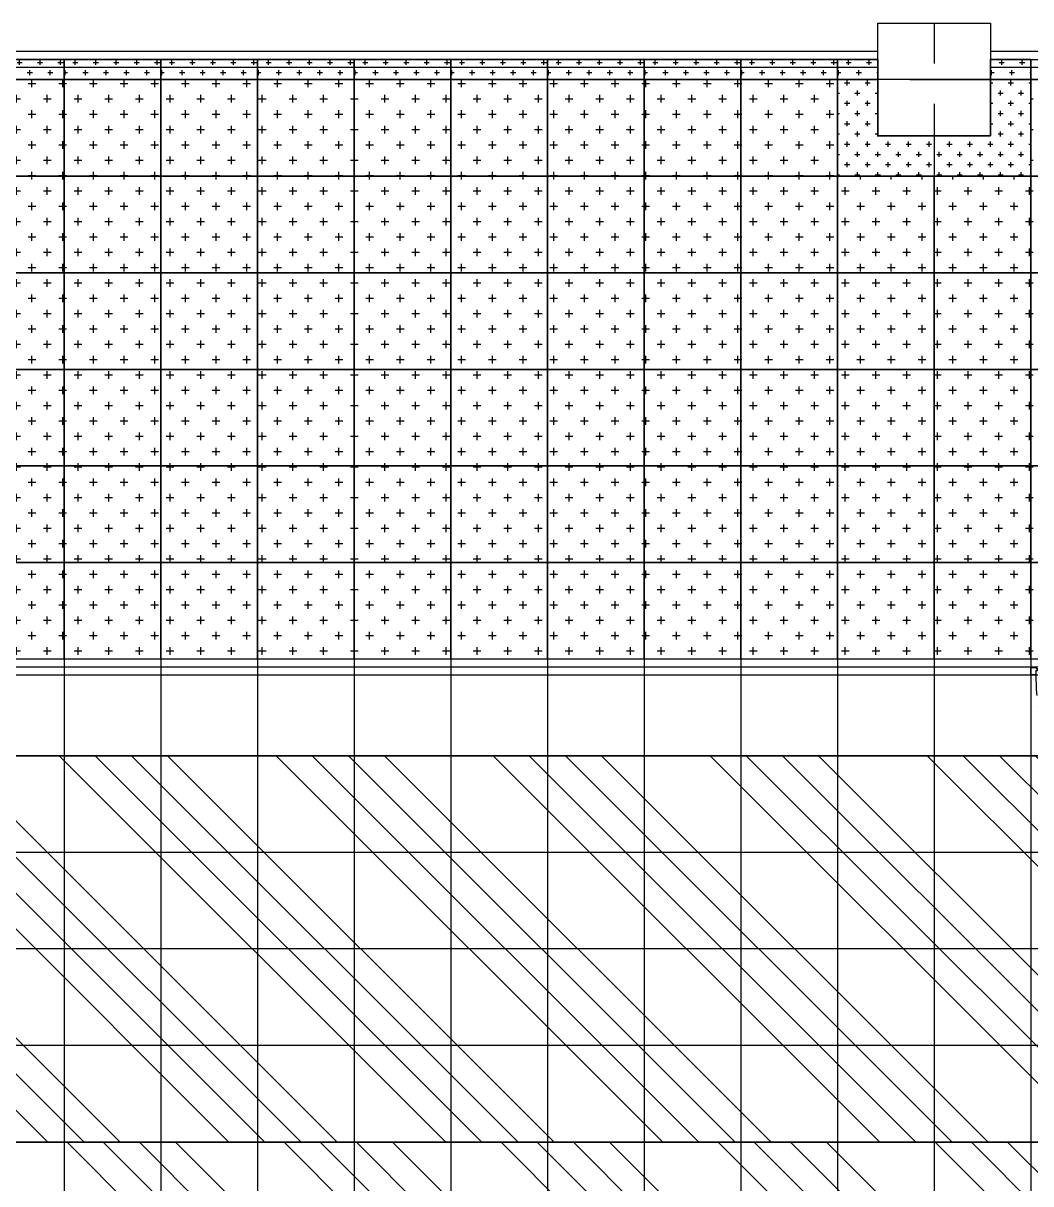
# Model space of a CAD drawing. Header units: millimetres. Extents: x -960 to 41501, y -1010 to 11880.
# Drawn here: x 13355 to 13980, y 8314 to 9035 of the extents above; entities that cross this region are included whole.
import ezdxf
from ezdxf.enums import TextEntityAlignment as Align

# ---------------------------------------------------------------- set-up
doc = ezdxf.new("R2010")
doc.units = ezdxf.units.MM
doc.header["$LTSCALE"] = 100
doc.linetypes.add('188K-SM-03-F10-ARCH-PA-Y2257103$0$AP5A-SM-03-F20-ARCH-PA-Y2230801+Y2230803$0$ALL-PA-TXT-Y2221201$0$DASHED', pattern=[19.05, 12.7, -6.35])
doc.linetypes.add('X-S-FAB-L10$0$COL-CEN-LIN', pattern=[3.25, 2.5, -0.25, 0.25, -0.25])
for name, color, linetype in [('0-XREF', 7, 'Continuous'), ('188K-SM-03-F10-ARCH-PA-Y2257103$0$K-Door', 53, 'Continuous'), ('188K-SM-03-F10-ARCH-PA-Y2257103$0$K-P1S-4.2-單抗', 53, 'Continuous'), ('188K-SM-03-F10-ARCH-PA-Y2257103$0$K-岩棉 2hr 7.5-非抗', 53, 'Continuous'), ('188K-SM-03-F10-ARCH-RF-Y2257103$0$K-RF-0.55', 191, 'Continuous'), ('188K-SM-03-F10-ARCH-RF-Y2257103$0$K-RF-0.55-AREA', 6, 'Continuous'), ('188K-SM-03-F10-ARCH-RF-Y2257103$0$K-RF-動線-1500', 5, 'Continuous'), ('188K-SM-03-F10-ARCH-RF-Y2257103$0$K-RF-動線-1500-預降', 14, 'Continuous'), ('188K-SM-03-F10-ARCH-RF-Y2257103$0$K-格柵-不定尺', 80, 'Continuous'), ('188K-SM-03-F10-ARCH-RF-Y2257103$0$K-格柵-整', 30, 'Continuous'), ('X-S-FAB-L10$0$0-DIM-TXT', 8, 'Continuous'), ('X-S-FAB-L10$0$BLOCK', 8, 'Continuous'), ('X-S-FAB-L10$0$CCL', 8, 'X-S-FAB-L10$0$COL-CEN-LIN'), ('X-S-FAB-L10$0$COL-S', 8, 'Continuous')]:
    doc.layers.add(name, color=color, linetype=linetype)
doc.styles.add('188K-SM-03-F10-ARCH-PA-Y2257103$0$AP5A-SM-03-F20-ARCH-PA-Y2230801+Y2230803$0$ALL-PA-TXT-Y2221201$0$Standard', font='txt.shx', dxfattribs={"bigfont": 'chineset.shx'})
doc.styles.add('X-S-FAB-L10$0$CHINA', font='simplex.shx', dxfattribs={"width": 0.75, "bigfont": 'chineset.shx'})
doc.styles.add('X-S-FAB-L10$0$Standard', font='', dxfattribs={"width": 0.8})
doc.styles.add('X-S-FAB-L10$0$TG_NOTE_TEXT', font='simplex.shx', dxfattribs={"width": 0.75, "bigfont": 'chineset.shx'})
doc.styles.get('X-S-FAB-L10$0$Standard').set_extended_font_data('Microsoft JhengHei')
pattern_1 = [(0, (11280, 2e-11), (6.35, 6.35), [3.175, -9.525]), (90, (11281.5875, -1.5875), (-6.35, 6.35), [3.175, -9.525])]

# ---------------------------------------------------------------- blocks, each defined once
blk = doc.blocks.new('X-S-FAB-L10$0$FAB2-L05')
at = {"layer": 'X-S-FAB-L10$0$CCL'}
for p, q in [((-12240, 11005), (-12240, 0)), ((-26880, 9720), (1210, 9720))]:
    blk.add_line(p, q, dxfattribs=at)
at = {"layer": 'X-S-FAB-L10$0$COL-S'}
blk.add_lwpolyline([(-12275, 9755), (-12205, 9755), (-12205, 9685), (-12275, 9685)], close=True, dxfattribs=at)
blk = doc.blocks.new('X-S-FAB-L10')
at = {"layer": 'X-S-FAB-L10$0$COL-S'}
for p, q in [((13885, 9035), (13955, 9035)), ((13885, 8965), (13885, 9035)), ((13955, 9035), (13955, 8965)), ((13955, 8965), (13885, 8965))]:
    blk.add_line(p, q, dxfattribs=at)
at = {"layer": 'X-S-FAB-L10$0$BLOCK'}
blk.add_blockref('X-S-FAB-L10$0$FAB2-L05', (26160, -720), dxfattribs=at)
at = {"style": 'X-S-FAB-L10$0$TG_NOTE_TEXT', "width": 0.5, "flags": 1}
for p in [(7463.3, 9020), (18268.25, 8649), (11197.77, 4800.17), (16485.8, 4800.17), (25420.27, 2635), (13360, 320, 0), (7463.3, -33.33)]:
    blk.add_attdef('WH', text='', height=20, dxfattribs=at).set_placement(p, align=Align.BOTTOM_LEFT)
at = {"width": 0.5}
for style, p in [('X-S-FAB-L10$0$TG_NOTE_TEXT', (7585, 9020)), ('X-S-FAB-L10$0$TG_NOTE_TEXT', (18389.95, 8649)), ('X-S-FAB-L10$0$TG_NOTE_TEXT', (11117.5, 4813.5)), ('X-S-FAB-L10$0$TG_NOTE_TEXT', (16607.5, 4813.5)), ('X-S-FAB-L10$0$TG_NOTE_TEXT', (25350, 2635)), ('X-S-FAB-L10$0$Standard', (13129.37, 325, 0)), ('X-S-FAB-L10$0$TG_NOTE_TEXT', (7585, -20))]:
    blk.add_attdef('DESC', text='', height=10, dxfattribs=dict(at, style=style)).set_placement(p, align=Align.BOTTOM_LEFT)
for tag, style, p in [('TYPE', 'X-S-FAB-L10$0$TG_NOTE_TEXT', (7619.29, 9020)), ('NO', 'X-S-FAB-L10$0$TG_NOTE_TEXT', (7650.1, 9020)), ('TYPE', 'X-S-FAB-L10$0$TG_NOTE_TEXT', (18424.24, 8649)), ('NO', 'X-S-FAB-L10$0$TG_NOTE_TEXT', (18455.05, 8649)), ('NO', 'X-S-FAB-L10$0$TG_NOTE_TEXT', (11088.6, 4813.5)), ('TYPE', 'X-S-FAB-L10$0$TG_NOTE_TEXT', (11151.79, 4813.5)), ('TYPE', 'X-S-FAB-L10$0$TG_NOTE_TEXT', (16641.79, 4813.5)), ('NO', 'X-S-FAB-L10$0$TG_NOTE_TEXT', (16672.6, 4813.5)), ('NO', 'X-S-FAB-L10$0$TG_NOTE_TEXT', (25313, 2635)), ('TYPE', 'X-S-FAB-L10$0$TG_NOTE_TEXT', (25350, 2635)), ('NO', 'X-S-FAB-L10$0$Standard', (13100, 320, 0)), ('TYPE', 'X-S-FAB-L10$0$Standard', (13129.37, 320, 0)), ('TYPE', 'X-S-FAB-L10$0$TG_NOTE_TEXT', (7619.29, -20)), ('NO', 'X-S-FAB-L10$0$TG_NOTE_TEXT', (7650.1, -20))]:
    blk.add_attdef(tag, text='', height=10, dxfattribs=dict(at, style=style)).set_placement(p, align=Align.BOTTOM_RIGHT)
for rotation, style, p in [(180, 'X-S-FAB-L10$0$Standard', (317.62, 7480)), (180, 'X-S-FAB-L10$0$Standard', (1217.62, 7480)), (90, 'X-S-FAB-L10$0$TG_NOTE_TEXT', (24310, 3647.5)), (270, 'X-S-FAB-L10$0$TG_NOTE_TEXT', (17080, 1605))]:
    blk.add_attdef('DESC', text='', height=10, rotation=rotation, dxfattribs=dict(at, style=style)).set_placement(p, align=Align.BOTTOM_LEFT)
for tag, rotation, style, p in [('TYPE', 180, 'X-S-FAB-L10$0$Standard', (317.62, 7480)), ('NO', 180, 'X-S-FAB-L10$0$Standard', (347, 7480)), ('TYPE', 180, 'X-S-FAB-L10$0$Standard', (1217.62, 7480)), ('NO', 180, 'X-S-FAB-L10$0$Standard', (1247, 7480)), ('TYPE', 90, 'X-S-FAB-L10$0$TG_NOTE_TEXT', (24310, 3647.5)), ('NO', 90, 'X-S-FAB-L10$0$TG_NOTE_TEXT', (24310, 3610.5)), ('TYPE', 270, 'X-S-FAB-L10$0$TG_NOTE_TEXT', (17080, 1605)), ('NO', 270, 'X-S-FAB-L10$0$TG_NOTE_TEXT', (17080, 1573))]:
    blk.add_attdef(tag, text='', height=10, rotation=rotation, dxfattribs=dict(at, style=style)).set_placement(p, align=Align.BOTTOM_RIGHT)
at = {"style": 'X-S-FAB-L10$0$TG_NOTE_TEXT', "width": 0.5, "flags": 1}
for rotation, p in [(180, (43, 7480)), (180, (943, 7480)), (90, (24310, 3717.77)), (270, (17080, 1711.7))]:
    blk.add_attdef('WH', text='', height=20, rotation=rotation, dxfattribs=at).set_placement(p, align=Align.BOTTOM_LEFT)
at = {"layer": 'X-S-FAB-L10$0$0-DIM-TXT', "style": 'X-S-FAB-L10$0$CHINA', "width": 0.75}
for p in [(667.41, 7855.1, -2689.4), (22627.35, 6728.81), (25644.72, 6728.81), (24778.79, 5569.05), (1118.25, 4980), (417.8, 4594.62), (23874.84, 4355), (22927.43, 4330.12), (23749.87, 3901.37), (417.8, 3765.24), (1118.25, 3730), (417.8, 3115.79), (536.88, 2227.83), (16908.99, 1782.65), (888.44, 880.47), (16977.43, 750), (18878.84, 750), (25641.22, 553.23), (21364.03, 526.89)]:
    blk.add_attdef('HIG', text='', height=80, dxfattribs=at).set_placement(p, align=Align.MIDDLE_LEFT)
blk = doc.blocks.new('188K-SM-03-F10-ARCH-RF-Y2257103$0$格柵-60x60')
h = blk.add_hatch()
h.set_pattern_fill('CROSS', color=256, scale=1.5)
h.set_pattern_definition([(0, (-67309.572, -18158.226), (9.525, 9.525), [4.7625, -14.2875]), (90, (-67307.191, -18160.607), (-9.525, 9.525), [4.7625, -14.2875])])
h.paths.add_polyline_path([(0, 60), (60, 60), (60, 0), (0, 0)])
blk.add_lwpolyline([(0, 60), (60, 60), (60, 0), (0, 0)], close=True)
blk = doc.blocks.new('188K-SM-03-F10-ARCH-RF-Y2257103')
at = {"layer": '188K-SM-03-F10-ARCH-RF-Y2257103$0$K-RF-動線-1500'}
h = blk.add_hatch(dxfattribs=at)
h.set_pattern_fill('ANSI34', color=256, scale=5, angle=90)
h.paths.add_polyline_path([(1765, 8580), (19320, 8580), (19320, 8340), (1765, 8340)])
at = {"layer": '188K-SM-03-F10-ARCH-RF-Y2257103$0$K-RF-動線-1500-預降'}
h = blk.add_hatch(dxfattribs=at)
h.set_pattern_fill('ANSI34', color=256, scale=5, angle=90)
h.set_pattern_definition([(135, (5, -240), (-67.3519, -67.3519), []), (135, (5, -217.55), (-67.3519, -67.3519), []), (135, (5, -195.1), (-67.3519, -67.3519), []), (135, (5, -172.65), (-67.3519, -67.3519), [])])
h.paths.add_polyline_path([(1770, 8340), (19325, 8340), (19325, 8280), (1770, 8280)])
at = {"layer": '188K-SM-03-F10-ARCH-RF-Y2257103$0$K-格柵-不定尺'}
h = blk.add_hatch(dxfattribs=at)
h.set_pattern_fill('CROSS', color=256)
h.set_pattern_definition([(0, (11160, 0), (6.35, 6.35), [3.175, -9.525]), (90, (11161.5874, -1.5875), (-6.35, 6.35), [3.175, -9.525])])
h.paths.add_polyline_path([(13320, 9000), (13380, 9000), (13380, 9012.5), (13320, 9012.5)])
h = blk.add_hatch(dxfattribs=at)
h.set_pattern_fill('CROSS', color=256)
h.set_pattern_definition([(0, (11220, 0), (6.35, 6.35), [3.175, -9.525]), (90, (11221.5875, -1.5875), (-6.35, 6.35), [3.175, -9.525])])
h.paths.add_polyline_path([(13380, 9000), (13440, 9000), (13440, 9012.5), (13380, 9012.5)])
h = blk.add_hatch(dxfattribs=at)
h.set_pattern_fill('CROSS', color=256)
h.set_pattern_definition([(0, (11280, 0), (6.35, 6.35), [3.175, -9.525]), (90, (11281.5875, -1.5875), (-6.35, 6.35), [3.175, -9.525])])
h.paths.add_polyline_path([(13440, 9000), (13500, 9000), (13500, 9012.5), (13440, 9012.5)])
h = blk.add_hatch(dxfattribs=at)
h.set_pattern_fill('CROSS', color=256)
h.set_pattern_definition([(0, (11340, -1e-11), (6.35, 6.35), [3.175, -9.525]), (90, (11341.5875, -1.5875), (-6.35, 6.35), [3.175, -9.525])])
h.paths.add_polyline_path([(13500, 9000), (13560, 9000), (13560, 9012.5), (13500, 9012.5)])
h = blk.add_hatch(dxfattribs=at)
h.set_pattern_fill('CROSS', color=256)
h.set_pattern_definition([(0, (11400, -1e-11), (6.35, 6.35), [3.175, -9.525]), (90, (11401.5874, -1.5875), (-6.35, 6.35), [3.175, -9.525])])
h.paths.add_polyline_path([(13560, 9000), (13620, 9000), (13620, 9012.5), (13560, 9012.5)])
h = blk.add_hatch(dxfattribs=at)
h.set_pattern_fill('CROSS', color=256)
h.set_pattern_definition([(0, (11460, -1e-11), (6.35, 6.35), [3.175, -9.525]), (90, (11461.5874, -1.5875), (-6.35, 6.35), [3.175, -9.525])])
h.paths.add_polyline_path([(13620, 9000), (13680, 9000), (13680, 9012.5), (13620, 9012.5)])
h = blk.add_hatch(dxfattribs=at)
h.set_pattern_fill('CROSS', color=256)
h.set_pattern_definition([(0, (11520, -1e-11), (6.35, 6.35), [3.175, -9.525]), (90, (11521.5875, -1.5875), (-6.35, 6.35), [3.175, -9.525])])
h.paths.add_polyline_path([(13680, 9000), (13740, 9000), (13740, 9012.5), (13680, 9012.5)])
h = blk.add_hatch(dxfattribs=at)
h.set_pattern_fill('CROSS', color=256)
h.set_pattern_definition([(0, (11580, -1e-11), (6.35, 6.35), [3.175, -9.525]), (90, (11581.5875, -1.5875), (-6.35, 6.35), [3.175, -9.525])])
h.paths.add_polyline_path([(13740, 9000), (13800, 9000), (13800, 9012.5), (13740, 9012.5)])
h = blk.add_hatch(dxfattribs=at)
h.set_pattern_fill('CROSS', color=256)
h.set_pattern_definition([(0, (11640, 2e-12), (6.35, 6.35), [3.175, -9.525]), (90, (11641.5875, -1.5875), (-6.35, 6.35), [3.175, -9.525])])
h.paths.add_polyline_path([(13800, 9000), (13860, 9000), (13860, 9012.5), (13800, 9012.5)])
h = blk.add_hatch(dxfattribs=at)
h.set_pattern_fill('CROSS', color=256)
h.set_pattern_definition([(0, (11700, 3e-11), (6.35, 6.35), [3.175, -9.525]), (90, (11701.5876, -1.5875), (-6.35, 6.35), [3.175, -9.525])])
h.paths.add_polyline_path([(13860, 9000), (13885, 9000), (13885, 9012.5), (13860, 9012.5)])
h = blk.add_hatch(dxfattribs=at)
h.set_pattern_fill('CROSS', color=256)
h.set_pattern_definition([(0, (11795, 3e-11), (6.35, 6.35), [3.175, -9.525]), (90, (11796.5876, -1.5875), (-6.35, 6.35), [3.175, -9.525])])
h.paths.add_polyline_path([(13955, 9000), (13980, 9000), (13980, 9012.5), (13955, 9012.5)])
h = blk.add_hatch(dxfattribs=at)
h.set_pattern_fill('CROSS', color=256)
h.set_pattern_definition(pattern_1)
edge = h.paths.add_edge_path()
edge.add_line((13860, 9000), (13885, 9000))
edge.add_line((13885, 9000), (13885, 8965))
edge.add_line((13885, 8965), (13920, 8965))
edge.add_line((13920, 8965), (13920, 8940))
edge.add_line((13920, 8940), (13860, 8940))
edge.add_line((13860, 8940), (13860, 9000))
h = blk.add_hatch(dxfattribs=at)
h.set_pattern_fill('CROSS', color=256)
h.set_pattern_definition(pattern_1)
edge = h.paths.add_edge_path()
edge.add_line((13980, 9000), (13955, 9000))
edge.add_line((13955, 9000), (13955, 8965))
edge.add_line((13955, 8965), (13920, 8965))
edge.add_line((13920, 8965), (13920, 8940))
edge.add_line((13920, 8940), (13980, 8940))
edge.add_line((13980, 8940), (13980, 9000))
at = {"layer": '188K-SM-03-F10-ARCH-RF-Y2257103$0$K-RF-0.55'}
for p, q in [((13380, 9012.5), (13380, 307.5)), ((13440, 9012.5), (13440, 307.5)), ((13500, 9012.5), (13500, 307.5)), ((13560, 9012.5), (13560, 307.5)), ((13620, 9012.5), (13620, 307.5)), ((13680, 9012.5), (13680, 307.5)), ((13740, 9012.5), (13740, 307.5)), ((13800, 9012.5), (13800, 307.5)), ((13860, 9012.5), (13860, 307.5)), ((13980, 9012.5), (13980, 307.5)), ((17595, 9000), (1835, 9000)), ((13920, 8965), (13920, 307.5)), ((17595, 8940), (1765, 8940)), ((17595, 8880), (1765, 8880)), ((17595, 8820), (1765, 8820)), ((17595, 8760), (1765, 8760)), ((17595, 8700), (1765, 8700)), ((17595, 8640), (1765, 8640)), ((19320, 8580), (1765, 8580)), ((19320, 8520), (1765, 8520)), ((19320, 8460), (1765, 8460)), ((19320, 8400), (1765, 8400)), ((19320, 8340), (1765, 8340))]:
    blk.add_line(p, q, dxfattribs=at)
at = {"layer": '188K-SM-03-F10-ARCH-RF-Y2257103$0$K-RF-0.55-AREA', "elevation": 0}
blk.add_lwpolyline([(12755, 9012.5), (13885, 9012.5), (13885, 8965), (13955, 8965), (13955, 9012.5), (15085, 9012.5), (15085, 8965), (15155, 8965), (15155, 9025), (15451, 9025), (15451, 8990), (15925, 8990), (15925, 8965), (15995, 8965), (15995, 9012.5), (16765, 9012.5), (16765, 8965), (16835, 8965), (16835, 9010.5), (17595, 9010.5)], dxfattribs=at)
at = {"layer": '188K-SM-03-F10-ARCH-RF-Y2257103$0$K-RF-動線-1500'}
blk.add_lwpolyline([(1765, 8580), (19320, 8580), (19320, 8340), (1765, 8340)], close=True, dxfattribs=at)
at = {"layer": '188K-SM-03-F10-ARCH-RF-Y2257103$0$K-RF-動線-1500-預降'}
blk.add_lwpolyline([(1770, 8340), (19325, 8340), (19325, 8280), (1770, 8280)], close=True, dxfattribs=at)
at = {"layer": '188K-SM-03-F10-ARCH-RF-Y2257103$0$K-格柵-不定尺'}
for points in [[(13320, 9000), (13380, 9000), (13380, 9012.5), (13320, 9012.5)], [(13380, 9000), (13440, 9000), (13440, 9012.5), (13380, 9012.5)], [(13440, 9000), (13500, 9000), (13500, 9012.5), (13440, 9012.5)], [(13500, 9000), (13560, 9000), (13560, 9012.5), (13500, 9012.5)], [(13560, 9000), (13620, 9000), (13620, 9012.5), (13560, 9012.5)], [(13620, 9000), (13680, 9000), (13680, 9012.5), (13620, 9012.5)], [(13680, 9000), (13740, 9000), (13740, 9012.5), (13680, 9012.5)], [(13740, 9000), (13800, 9000), (13800, 9012.5), (13740, 9012.5)], [(13800, 9000), (13860, 9000), (13860, 9012.5), (13800, 9012.5)], [(13860, 9000), (13885, 9000), (13885, 9012.5), (13860, 9012.5)], [(13955, 9000), (13980, 9000), (13980, 9012.5), (13955, 9012.5)]]:
    blk.add_lwpolyline(points, close=True, dxfattribs=at)
for points in [[(13860, 9000), (13885, 9000), (13885, 8965), (13920, 8965), (13920, 8940), (13860, 8940), (13860, 9000)], [(13980, 9000), (13955, 9000), (13955, 8965), (13920, 8965), (13920, 8940), (13980, 8940), (13980, 9000)]]:
    blk.add_lwpolyline(points, dxfattribs=at)
at = {"layer": '188K-SM-03-F10-ARCH-RF-Y2257103$0$K-格柵-整'}
for p in [(13320, 8940), (13380, 8940), (13440, 8940), (13500, 8940), (13560, 8940), (13620, 8940), (13680, 8940), (13740, 8940), (13800, 8940), (13980, 8940), (13320, 8880), (13380, 8880), (13440, 8880), (13500, 8880), (13560, 8880), (13620, 8880), (13680, 8880), (13740, 8880), (13800, 8880), (13860, 8880), (13920, 8880), (13980, 8880), (13320, 8820), (13380, 8820), (13440, 8820), (13500, 8820), (13560, 8820), (13620, 8820), (13680, 8820), (13740, 8820), (13800, 8820), (13860, 8820), (13920, 8820), (13980, 8820), (13320, 8760), (13380, 8760), (13440, 8760), (13500, 8760), (13560, 8760), (13620, 8760), (13680, 8760), (13740, 8760), (13800, 8760), (13860, 8760), (13920, 8760), (13980, 8760), (13320, 8700), (13380, 8700), (13440, 8700), (13500, 8700), (13560, 8700), (13620, 8700), (13680, 8700), (13740, 8700), (13800, 8700), (13860, 8700), (13920, 8700), (13980, 8700), (13320, 8640), (13380, 8640), (13440, 8640), (13500, 8640), (13560, 8640), (13620, 8640), (13680, 8640), (13740, 8640), (13800, 8640), (13860, 8640), (13920, 8640), (13980, 8640)]:
    blk.add_blockref('188K-SM-03-F10-ARCH-RF-Y2257103$0$格柵-60x60', p, dxfattribs=at)
blk = doc.blocks.new('188K-SM-03-F10-ARCH-PA-Y2257103$0$單開庫板門-1200x2400)圓型拉環鎖+輔助鎖)')
at = {"ltscale": 0.1}
for p, q in [((26008.65, -11403.59), (26004.47, -11403.59)), ((26004.47, -11403.59), (26004.47, -11414.12)), ((26008.65, -11414.12), (26008.65, -11403.59)), ((26004.47, -11414.12), (26008.65, -11414.12)), ((26004.54, -11414.05), (26004.54, -11415.33)), ((26004.54, -11415.35), (26004.62, -11415.47)), ((26008.55, -11414.02), (26004.57, -11414.02)), ((26004.64, -11414.34), (26004.64, -11414.18)), ((26004.64, -11415.25), (26004.64, -11414.51)), ((26004.67, -11414.15), (26006.53, -11414.15)), ((26005.13, -11414.37), (26004.67, -11414.37)), ((26004.67, -11414.48), (26005.13, -11414.48)), ((26004.68, -11506.01), (26004.68, -11414.48)), ((26004.68, -11414.48), (26004.74, -11414.48)), ((26004.68, -11415.45), (26004.68, -11415.29)), ((26004.74, -11414.48), (26004.74, -11506.01)), ((26005.16, -11414.45), (26005.16, -11414.41)), ((26006.53, -11414.15), (26006.56, -11414.11)), ((26006.56, -11414.11), (26006.59, -11414.15)), ((26006.59, -11414.15), (26008.45, -11414.15)), ((26007.96, -11414.41), (26007.96, -11414.45)), ((26008.45, -11414.37), (26007.99, -11414.37)), ((26007.99, -11414.48), (26008.45, -11414.48)), ((26008.38, -11506.01), (26008.38, -11414.48)), ((26008.38, -11414.48), (26008.44, -11414.48)), ((26008.44, -11414.48), (26008.44, -11506.01)), ((26008.44, -11415.29), (26008.44, -11415.45)), ((26008.48, -11414.18), (26008.48, -11414.34)), ((26008.48, -11414.51), (26008.48, -11415.25)), ((26008.49, -11415.47), (26008.58, -11415.35)), ((26008.58, -11415.33), (26008.58, -11414.05)), ((26008.65, -11506.37), (26004.47, -11506.37)), ((26004.47, -11506.37), (26004.47, -11518)), ((26004.74, -11506.01), (26004.68, -11506.01)), ((26008.44, -11506.01), (26008.38, -11506.01)), ((26008.65, -11518), (26008.65, -11506.37)), ((26002.87, -11518.51), (26002.61, -11518.51)), ((26002.61, -11518.51), (26002.61, -11521.02)), ((26002.87, -11521.02), (26002.87, -11518.51)), ((26008.33, -11517.48), (26003.64, -11517.48)), ((26003.64, -11517.48), (26003.64, -11517.74)), ((26003.64, -11517.74), (26008.33, -11517.74)), ((26004.47, -11518), (26008.65, -11518)), ((26008.33, -11517.74), (26008.33, -11517.48)), ((25999.48, -11519.65), (25999.48, -11523.21)), ((26002.45, -11519.13), (26000, -11519.13)), ((26000, -11523.73), (26002.4, -11523.73)), ((26002.4, -11523.73), (26004.05, -11522.65)), ((26002.61, -11521.85), (26002.61, -11519.29)), ((26002.61, -11521.02), (26002.87, -11521.02)), ((26003.42, -11521.85), (26002.61, -11521.85)), ((26003.26, -11522.16), (26003.26, -11521.96)), ((26003.26, -11521.96), (26003.42, -11521.96)), ((26004.05, -11522.16), (26003.26, -11522.16)), ((26004.12, -11521.85), (26003.88, -11521.85)), ((26003.88, -11521.96), (26004.05, -11521.96)), ((26004.05, -11521.96), (26004.05, -11522.16)), ((26004.17, -11522.4), (26004.17, -11521.91)), ((26114.78, -11522.4), (26114.78, -11521.91)), ((26114.83, -11521.85), (26115.07, -11521.85)), ((26116.55, -11523.73), (26114.9, -11522.65)), ((26114.91, -11521.96), (26114.91, -11522.16)), ((26115.07, -11521.96), (26114.91, -11521.96)), ((26114.91, -11522.16), (26115.7, -11522.16)), ((26115.53, -11521.85), (26116.35, -11521.85)), ((26115.7, -11521.96), (26115.53, -11521.96)), ((26115.7, -11522.16), (26115.7, -11521.96)), ((26116.35, -11521.85), (26116.35, -11519.29)), ((26116.5, -11519.13), (26118.96, -11519.13)), ((26118.96, -11523.73), (26116.55, -11523.73)), ((26119.48, -11519.65), (26119.48, -11523.21))]:
    blk.add_line(p, q, dxfattribs=at)
blk.add_lwpolyline([(26006.56, -11506.38), (26006.53, -11506.35), (26004.67, -11506.35, -0.414214), (26004.64, -11506.32), (26004.64, -11506.15, -0.414214), (26004.67, -11506.12), (26005.13, -11506.12, 0.414214), (26005.16, -11506.09), (26005.16, -11506.04, 0.414214), (26005.13, -11506.01), (26004.67, -11506.01, -0.414214), (26004.64, -11505.98), (26004.64, -11505.24, -0.414214), (26004.66, -11505.22), (26004.66, -11505.22, 0.414214), (26004.68, -11505.2), (26004.68, -11505.04, 0.72636), (26004.62, -11505.02), (26004.54, -11505.14, 0.158507), (26004.54, -11505.16), (26004.54, -11506.44, 0.414214), (26004.57, -11506.47), (26008.55, -11506.47, 0.414214), (26008.58, -11506.44), (26008.58, -11505.16, 0.158507), (26008.58, -11505.14), (26008.49, -11505.02, 0.72636), (26008.44, -11505.04), (26008.44, -11505.2, 0.414214), (26008.46, -11505.22, -0.414214), (26008.48, -11505.24), (26008.48, -11505.98, -0.414214), (26008.45, -11506.01), (26007.99, -11506.01, 0.414214), (26007.96, -11506.04), (26007.96, -11506.09, 0.414214), (26007.99, -11506.12), (26008.45, -11506.12, -0.414214), (26008.48, -11506.15), (26008.48, -11506.32, -0.414214), (26008.45, -11506.35), (26006.59, -11506.35)], format="xyb", close=True, dxfattribs=at)
for points in [[(25999.48, -11518.93), (25999.48, -11523.93)], [(26119.48, -11518.93), (26119.48, -11523.93)]]:
    blk.add_lwpolyline(points)
at = {"linetype": '188K-SM-03-F10-ARCH-PA-Y2257103$0$AP5A-SM-03-F20-ARCH-PA-Y2230801+Y2230803$0$ALL-PA-TXT-Y2221201$0$DASHED', "ltscale": 0.01}
blk.add_arc((26001.07, -11518.74), 115.28, 359.85306, 85.81349, dxfattribs=at)
at = {"ltscale": 0.1}
for centre, radius, start, end in [((26004.57, -11414.05), 0.0313, 90.00001, 180.00001), ((26004.57, -11415.33), 0.0313, 180.00001, 216.02738), ((26004.65, -11415.45), 0.0313, 216.02736, 359.99999), ((26004.67, -11414.18), 0.0313, 90.00001, 180.00001), ((26004.67, -11414.34), 0.0313, 179.99999, 269.99999), ((26004.67, -11414.51), 0.0313, 89.99998, 179.99998), ((26004.66, -11415.25), 0.0209, 180.00002, 270.00002), ((26004.66, -11415.29), 0.0209, 359.99997, 89.99997), ((26005.13, -11414.41), 0.0313, 0.00002, 90.00002), ((26005.13, -11414.45), 0.0313, 270.00001, 0.00001), ((26007.99, -11414.41), 0.0313, 89.99999, 179.99999), ((26007.99, -11414.45), 0.0313, 179.99999, 269.99999), ((26008.46, -11415.29), 0.0209, 90.00002, 180.00002), ((26008.47, -11415.45), 0.0313, 180.00001, 323.97264), ((26008.45, -11414.18), 0.0313, 359.99999, 89.99999), ((26008.45, -11414.34), 0.0313, 270.00001, 0.00001), ((26008.45, -11414.51), 0.0313, 0.00002, 90.00002), ((26008.46, -11415.25), 0.0209, 269.99998, 359.99998), ((26008.55, -11414.05), 0.0313, 359.99999, 89.99999), ((26008.55, -11415.33), 0.0313, 323.97262, 359.99999)]:
    blk.add_arc(centre, radius, start, end, dxfattribs=at)
at = {"ltscale": 0.1, "extrusion": (0, 0, -1)}
blk.add_ellipse((26003.08, -11517.95), major_axis=(-0.516, 0.516), ratio=1, start_param=5.497787, end_param=11.780972, dxfattribs=at)
at = {"ltscale": 0.1}
for centre, major_axis, start_param, end_param in [((26000, -11519.65), (0.369, -0.369), 2.356194, 3.926991), ((26000, -11523.21), (-0.369, -0.369), 5.497787, 7.068583), ((26002.45, -11519.29), (0.111, -0.111), 7.068583, 8.63938), ((26003.42, -11521.91), (-0.0369, -0.0369), 0.785398, 3.926991), ((26003.88, -11521.91), (-0.0369, -0.0369), 3.926991, 7.068583), ((26003.86, -11522.4), (0.221, -0.221), 6.162283, 7.068583), ((26004.12, -11521.91), (0.0369, -0.0369), 7.068583, 8.63938), ((26114.83, -11521.91), (-0.0369, -0.0369), -2.356194, -0.785398), ((26115.1, -11522.4), (-0.221, -0.221), -0.785398, 0.120903), ((26115.07, -11521.91), (0.0369, -0.0369), -0.785398, 2.356194), ((26115.53, -11521.91), (0.0369, -0.0369), 2.356194, 5.497787), ((26116.5, -11519.29), (-0.111, -0.111), -2.356194, -0.785398), ((26118.96, -11519.65), (-0.369, -0.369), 2.356194, 3.926991), ((26118.96, -11523.21), (0.369, -0.369), -0.785398, 0.785398)]:
    blk.add_ellipse(centre, major_axis=major_axis, ratio=1, start_param=start_param, end_param=end_param, dxfattribs=at)
at = {"color": 8, "ltscale": 0.1, "style": '188K-SM-03-F10-ARCH-PA-Y2257103$0$AP5A-SM-03-F20-ARCH-PA-Y2230801+Y2230803$0$ALL-PA-TXT-Y2221201$0$Standard', "width": 0.85}
blk.add_text('1200*2400', height=8, dxfattribs=at).set_placement((26058.38, -11534.43), align=Align.MIDDLE_CENTER)
blk = doc.blocks.new('188K-SM-03-F10-ARCH-PA-Y2257103')
at = {"layer": '188K-SM-03-F10-ARCH-PA-Y2257103$0$K-P1S-4.2-單抗'}
for p, q in [((15195, 8634.99, 0), (7525, 8634.99, 0)), ((15195, 8629.99, 0), (7525, 8629.99, 0))]:
    blk.add_line(p, q, dxfattribs=at)
at = {"layer": '188K-SM-03-F10-ARCH-PA-Y2257103$0$K-岩棉 2hr 7.5-非抗'}
for p, q in [((13885, 9017.5, 0), (12755, 9017.5, 0)), ((15085, 9017.5, 0), (13955, 9017.5, 0)), ((13885, 9007.5, 0), (12755, 9007.5, 0)), ((15085, 9007.5, 0), (13955, 9007.5, 0))]:
    blk.add_line(p, q, dxfattribs=at)
at = {"layer": '188K-SM-03-F10-ARCH-PA-Y2257103$0$K-Door', "rotation": 180}
blk.add_blockref('188K-SM-03-F10-ARCH-PA-Y2257103$0$單開庫板門-1200x2400)圓型拉環鎖+輔助鎖)', (40099.48, -2888.94, 0), dxfattribs=at)

msp = doc.modelspace()

# ---------------------------------------------------------------- block references
for name in ['X-S-FAB-L10', '188K-SM-03-F10-ARCH-RF-Y2257103']:
    msp.add_blockref(name, (0, 0))
at = {"layer": '0-XREF'}
msp.add_blockref('188K-SM-03-F10-ARCH-PA-Y2257103', (0, 0), dxfattribs=at)

doc.saveas('drawing.dxf')
